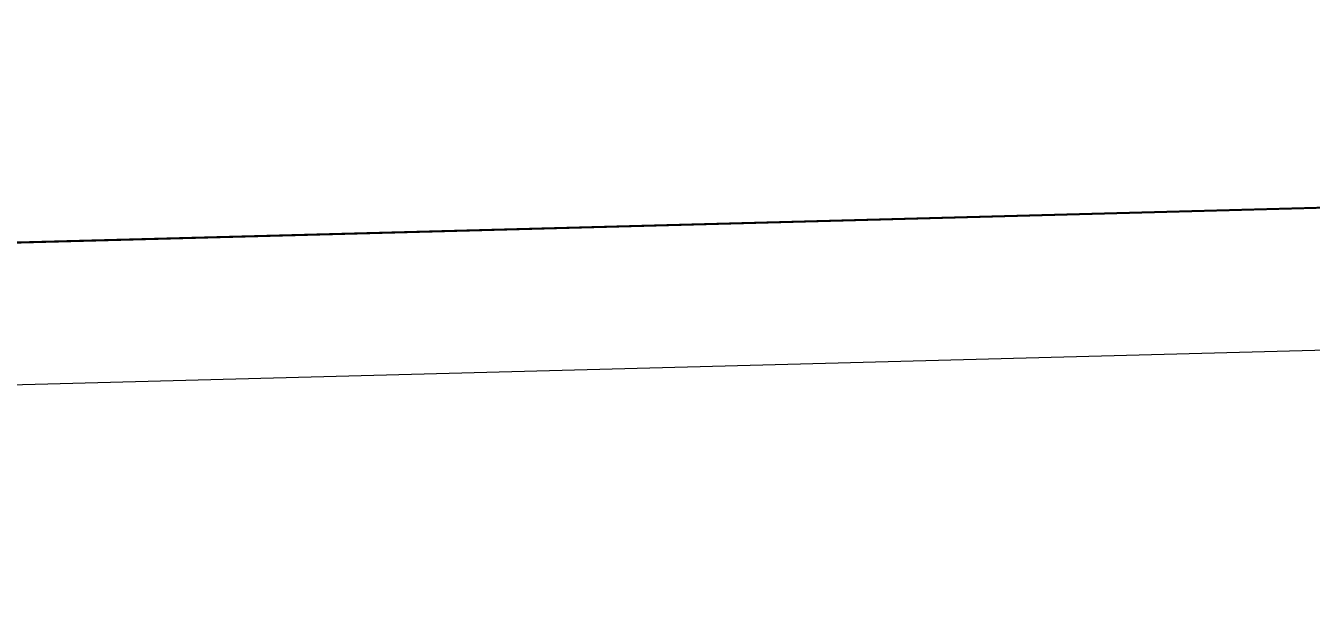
# Model space of a CAD drawing. Header units: millimetres. Extents: x 29397 to 29927, y 26123 to 26652.
# Drawn here: x 29625.56 to 29631.87, y 26382.01 to 26384.87 of the extents above; entities that cross this region are included whole.
import ezdxf

# ---------------------------------------------------------------- set-up
doc = ezdxf.new("R2010")
doc.units = ezdxf.units.MM
doc.header["$LTSCALE"] = 0.3
for name, color, linetype in [('_IndivSubPlot', 180, 'Continuous'), ('_IndivSubPlot_DIMENSION', 7, 'Continuous'), ('_InternalRoad', 3, 'Continuous'), ('_MortgageArea', 147, 'Continuous')]:
    doc.layers.add(name, color=color, linetype=linetype)
doc.layers.get('0').off()
doc.styles.add('PreDCRFont', font='ARIALN.TTF')
doc.dimstyles.new('PDCR-PLOT-INT', dxfattribs={"dimtxt": 0.3, "dimasz": 0.25, "dimexe": 0.25, "dimexo": 0.25, "dimgap": 0.25, "dimtad": 0, "dimzin": 0, "dimdsep": 46, "dimtxsty": 'PreDCRFont', "dimblk": 'OBLIQUE', "dimcen": 0.5, "dimdle": 0.1, "dimadec": 0, "dimazin": 0, "dimtfac": 1, "dimtix": 1, "dimtofl": 0, "dimtmove": 1, "dimatfit": 1, "dimfxl": 1, "dimtolj": 1, "dimtzin": 0, "dimlwd": 15, "dimarcsym": 0})

# ---------------------------------------------------------------- blocks, each defined once
blk = doc.blocks.new('_Oblique')
at = {"color": 0, "linetype": 'ByBlock', "lineweight": -2}
blk.add_line((-0.5, -0.5), (0.5, 0.5), dxfattribs=at)
blk = doc.blocks.new('*D421')
at = {"layer": '_IndivSubPlot_DIMENSION', "color": 0, "lineweight": 15, "transparency": 16777216}
for p, q in [((29633.4238, 26383.3116), (29624.1974, 26383.0655)), ((29613.6645, 26382.7845), (29622.891, 26383.0306))]:
    blk.add_line(p, q, dxfattribs=at)
at = {"layer": '_IndivSubPlot_DIMENSION', "color": 0, "lineweight": 15, "transparency": 16777216, "xscale": 0.25, "yscale": 0.25, "zscale": 0.25}
for p, rotation in [((29633.3238, 26383.309), 1.528302980322209), ((29613.7645, 26382.7871), 181.5283029803222)]:
    blk.add_blockref('_Oblique', p, dxfattribs=dict(at, rotation=rotation))
at = {"layer": '_IndivSubPlot_DIMENSION', "color": 0, "lineweight": 15, "transparency": 16777216, "insert": (29623.5442, 26383.048), "char_height": 0.3, "attachment_point": 5, "rotation": 1.5283, "style": 'PreDCRFont'}
blk.add_mtext('\\A1;19.57', dxfattribs=at)

msp = doc.modelspace()

# ---------------------------------------------------------------- linework, layer by layer
at = {"layer": '_IndivSubPlot'}
msp.add_lwpolyline([(29633.3052, 26384.0087), (29613.7458, 26383.4869)], dxfattribs=at)
at = {"layer": '_InternalRoad'}
msp.add_lwpolyline([(29705.3825, 26397.9362), (29591.1512, 26394.8883), (29591.1512, 26445.8052), (29584.6618, 26520.1589), (29573.0031, 26515.7253), (29579.1512, 26445.2825), (29579.1512, 26394.5818), (29579.1901, 26382.0096), (29581.1362, 26382.6168), (29705.4188, 26385.9327)], close=True, dxfattribs=at)
at = {"layer": '_MortgageArea'}
msp.add_lwpolyline([(29633.3052, 26384.0087), (29597.1854, 26383.045, 0.114814)], format="xyb", dxfattribs=at)

# ---------------------------------------------------------------- dimensions: what is measured, and where the dimension line sits
at = {"layer": '_IndivSubPlot_DIMENSION', "lineweight": 15}
dim = msp.add_aligned_dim(p1=(29633.3238, 26383.309), p2=(29613.7645, 26382.7871), distance=0, text='19.57', dimstyle='PDCR-PLOT-INT', dxfattribs=at)
dim.commit()
dim.dimension.update_dxf_attribs({"geometry": '*D421', "text_midpoint": (29623.5442, 26383.048)})

doc.saveas('drawing.dxf')
